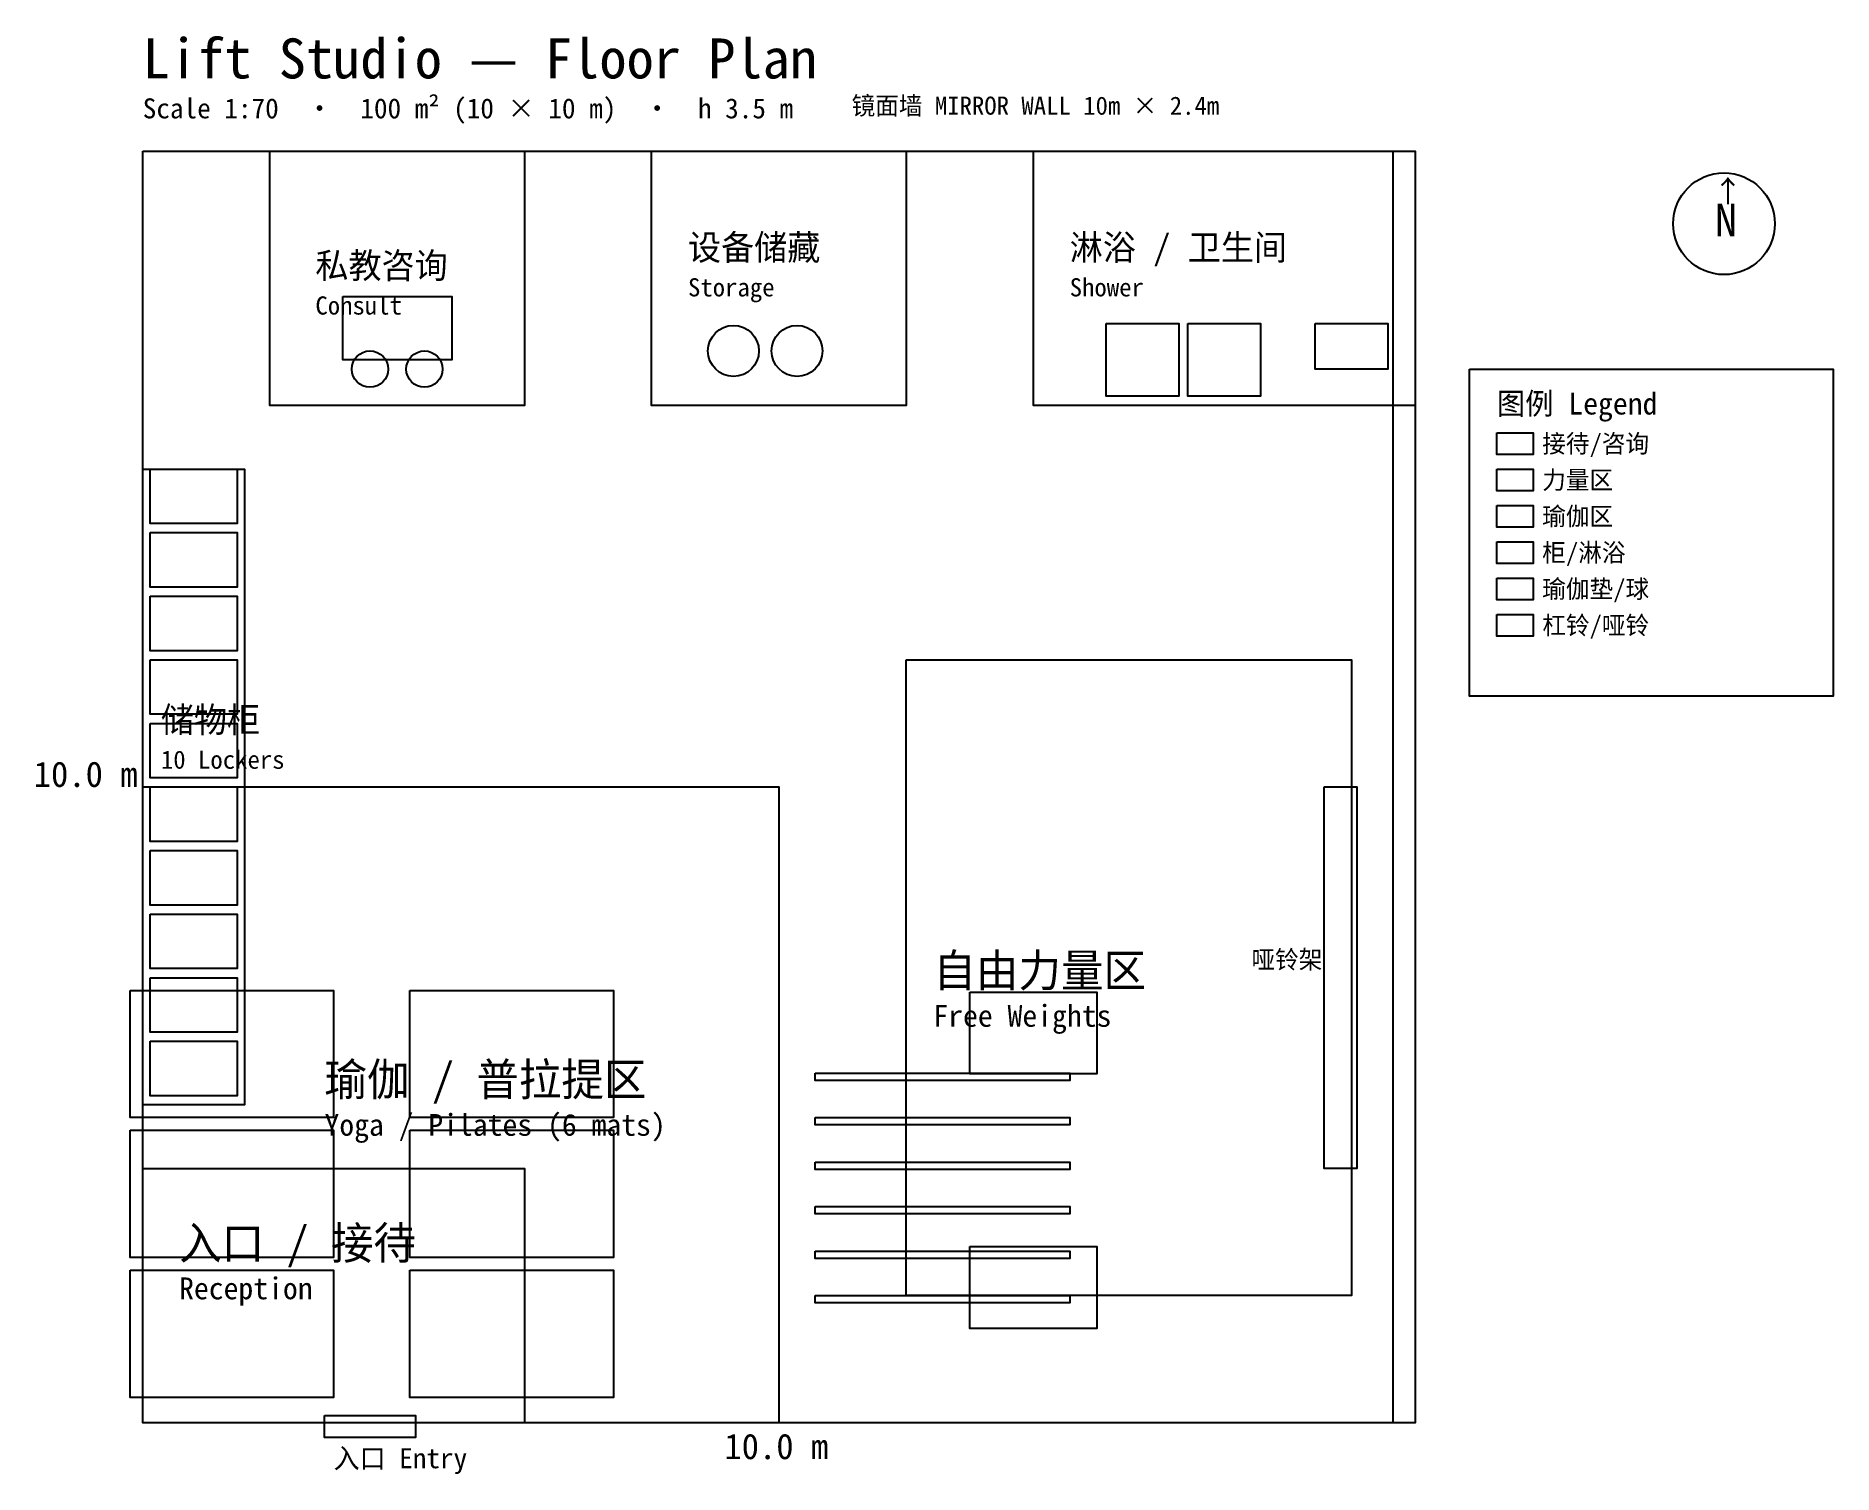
# Model space of a CAD drawing. Header units: metres. Extents: x 91 to 1080, y 12 to 803.
import ezdxf

# ---------------------------------------------------------------- set-up
doc = ezdxf.new("R2010")
doc.units = ezdxf.units.M
doc.layers.add('Layer 1', color=7, linetype='Continuous')

msp = doc.modelspace()

# ---------------------------------------------------------------- linework, layer by layer
at = {"layer": 'Layer 1'}
for points in [[(150, 740), (850, 740), (850, 40), (150, 40)], [(150, 740), (850, 740), (850, 40), (150, 40)], [(220, 740), (360, 740), (360, 600), (220, 600)], [(430, 740), (570, 740), (570, 600), (430, 600)], [(640, 740), (850, 740), (850, 600), (640, 600)], [(838, 740), (850, 740), (850, 40), (838, 40)], [(260, 660), (320, 660), (320, 625), (260, 625)], [(680, 645), (720, 645), (720, 605), (680, 605)], [(725, 645), (765, 645), (765, 605), (725, 605)], [(795, 645), (835, 645), (835, 620), (795, 620)], [(880, 620), (1080, 620), (1080, 440), (880, 440)], [(895, 585), (915, 585), (915, 573), (895, 573)], [(150, 565), (206, 565), (206, 215), (150, 215)], [(154, 565), (202, 565), (202, 535), (154, 535)], [(895, 565), (915, 565), (915, 553), (895, 553)], [(895, 545), (915, 545), (915, 533), (895, 533)], [(154, 530), (202, 530), (202, 500), (154, 500)], [(895, 525), (915, 525), (915, 513), (895, 513)], [(895, 505), (915, 505), (915, 493), (895, 493)], [(154, 495), (202, 495), (202, 465), (154, 465)], [(895, 485), (915, 485), (915, 473), (895, 473)], [(154, 460), (202, 460), (202, 430), (154, 430)], [(570, 460), (815, 460), (815, 110), (570, 110)], [(154, 425), (202, 425), (202, 395), (154, 395)], [(150, 390), (500, 390), (500, 40), (150, 40)], [(154, 390), (202, 390), (202, 360), (154, 360)], [(800, 390), (818, 390), (818, 180), (800, 180)], [(154, 355), (202, 355), (202, 325), (154, 325)], [(154, 320), (202, 320), (202, 290), (154, 290)], [(143, 278), (255, 278), (255, 208), (143, 208)], [(154, 285), (202, 285), (202, 255), (154, 255)], [(297, 278), (409, 278), (409, 208), (297, 208)], [(605, 277), (675, 277), (675, 232), (605, 232)], [(154, 250), (202, 250), (202, 220), (154, 220)], [(520, 232.5), (660, 232.5), (660, 228.5), (520, 228.5)], [(520, 208), (660, 208), (660, 204), (520, 204)], [(143, 201), (255, 201), (255, 131), (143, 131)], [(297, 201), (409, 201), (409, 131), (297, 131)], [(150, 180), (360, 180), (360, 40), (150, 40)], [(520, 183.5), (660, 183.5), (660, 179.5), (520, 179.5)], [(520, 159), (660, 159), (660, 155), (520, 155)], [(520, 134.5), (660, 134.5), (660, 130.5), (520, 130.5)], [(605, 137), (675, 137), (675, 92), (605, 92)], [(143, 124), (255, 124), (255, 54), (143, 54)], [(297, 124), (409, 124), (409, 54), (297, 54)], [(520, 110), (660, 110), (660, 106), (520, 106)], [(250, 44), (300, 44), (300, 32), (250, 32)]]:
    msp.add_lwpolyline(points, close=True, dxfattribs=at)
for centre, radius in [((1020, 700), 28), ((475, 630), 14), ((510, 630), 14), ((275, 620), 10), ((305, 620), 10)]:
    msp.add_circle(centre, radius, dxfattribs=at)

# ---------------------------------------------------------------- texts
for s, height, p in [('Lift Studio — Floor Plan', 22, (150, 780)), ('Scale 1:70  ·  100 m² (10 × 10 m)  ·  h 3.5 m', 11, (150, 758)), ('镜面墙 MIRROR WALL 10m × 2.4m', 10, (540, 760)), ('↑', 12, (1014, 712)), ('N', 18, (1015, 693)), ('设备储藏', 14, (450, 680)), ('淋浴 / 卫生间', 14, (660, 680)), ('私教咨询', 14, (245, 670)), ('Storage', 10, (450, 660)), ('Shower', 10, (660, 660)), ('Consult', 10, (245, 650)), ('图例 Legend', 12, (895, 595)), ('接待/咨询', 10, (920, 574)), ('力量区', 10, (920, 554)), ('瑜伽区', 10, (920, 534)), ('柜/淋浴', 10, (920, 514)), ('瑜伽垫/球', 10, (920, 494)), ('杠铃/哑铃', 10, (920, 474)), ('储物柜', 14, (160, 420)), ('10 Lockers', 10, (160, 400)), ('10.0 m', 14, (90, 390)), ('自由力量区', 18, (585, 280)), ('哑铃架', 10, (760, 290)), ('Free Weights', 12, (585, 258)), ('瑜伽 / 普拉提区', 18, (250, 220)), ('Yoga / Pilates (6 mats)', 12, (250, 198)), ('入口 / 接待', 18, (170, 130)), ('Reception', 12, (170, 108)), ('10.0 m', 14, (470, 20)), ('入口 Entry', 11, (255, 15))]:
    msp.add_text(s, height=height, dxfattribs=at).set_placement(p)

doc.saveas('drawing.dxf')
